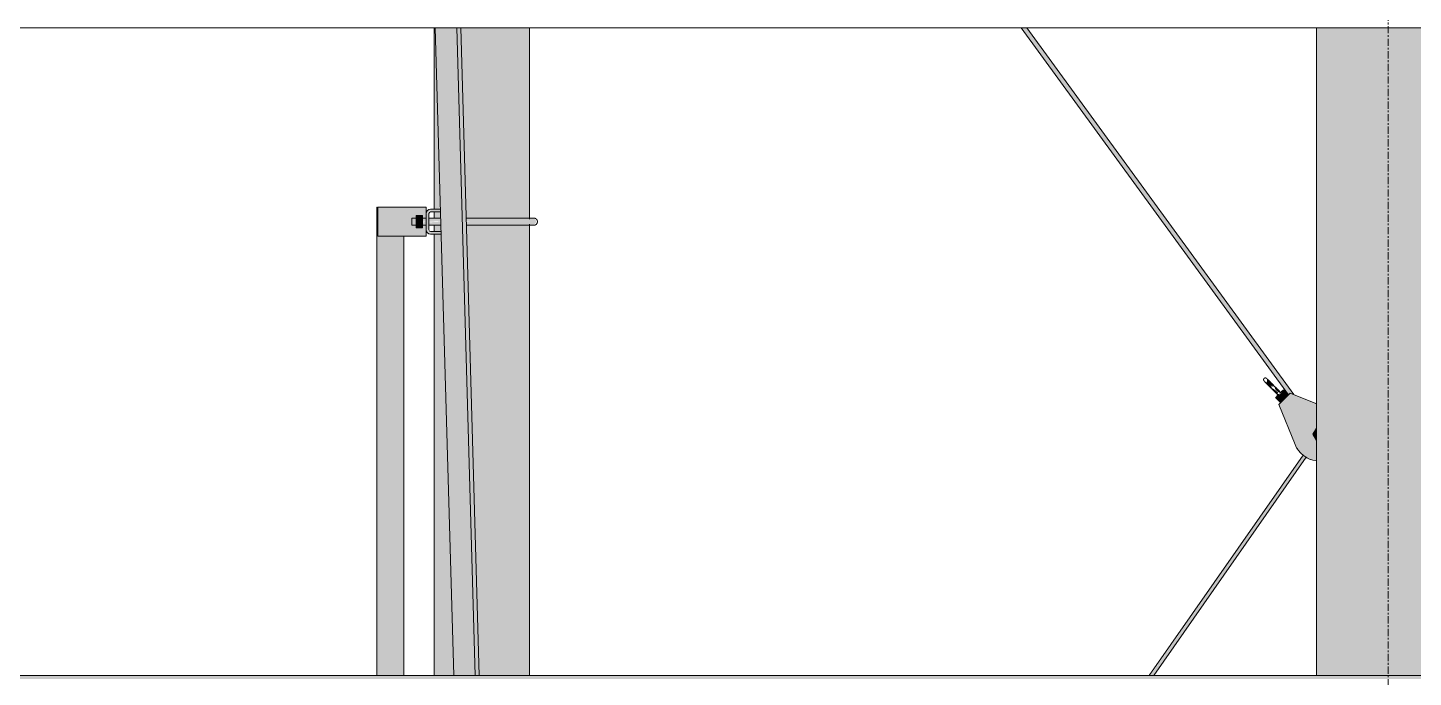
# Model space of a CAD drawing. Header units: inches. Extents: x 20478 to 36715, y -248 to 750.
# Drawn here: x 26671.5 to 26768, y 193.2 to 238.5 of the extents above; entities that cross this region are included whole.
import ezdxf

# ---------------------------------------------------------------- set-up
doc = ezdxf.new("R2010")
doc.units = ezdxf.units.IN
doc.header["$MEASUREMENT"] = 0
doc.linetypes.add('Grid Line 1_2_', pattern=[0.875, 0.5, -0.125, 0.125, -0.125])
for name, color, linetype, lineweight in [('A-GLAZ-CWMG', 51, 'Continuous', 9), ('Q-SPCQ', 91, 'Continuous', 9), ('S-BEAM', 12, 'Continuous', 9), ('S-GRID', 1, 'Continuous', 9)]:
    doc.layers.add(name, color=color, linetype=linetype, lineweight=lineweight)

# ---------------------------------------------------------------- blocks, each defined once
blk = doc.blocks.new('Girt_Z - 10_D-1018975-Elevation - South')
at = {"layer": 'S-BEAM'}
blk.add_line((22811.14, 238.518), (25679.64, 238.518), dxfattribs=at)
blk = doc.blocks.new('Basketball_Backstop-Performance_Sports_Systems-3103-Ceiling_Hung - 27_-0_ to 27_-11 7_8_-V34-Elevation - South')
at = {"layer": 'Q-SPCQ'}
h = blk.add_hatch(color=256, dxfattribs=at)
h.paths.add_polyline_path([(24757.814, 193.373), (24759.308, 193.373), (24758.018, 238.518), (24756.524, 238.518), (24757.674, 198.259)], flags=0)
h.paths.add_polyline_path([(24756.354, 244.482), (24757.848, 244.482), (24757.69, 250), (24756.196, 250), (24756.335, 245.137)], flags=0)
h.paths.add_polyline_path([(24756.335, 278), (24756.891, 278), (24756.842, 279.687), (24756.328, 279.687), (24756.328, 280.918), (24755.313, 280.918), (24755.397, 278), (24756.328, 278)], flags=0)
h = blk.add_hatch(color=256, dxfattribs=at)
h.paths.add_polyline_path([(24756.897, 193.373), (24757.814, 193.373), (24756.897, 224.125), (24756.453, 224.125), (24756.453, 193.373), (24756.742, 193.373)], flags=0)
h.paths.add_polyline_path([(24759.765, 193.373), (24759.765, 224.75), (24758.692, 224.75), (24759.589, 193.373)], flags=0)
h.paths.add_polyline_path([(24756.453, 224.312), (24756.93, 224.312), (24756.897, 224.75), (24756.453, 224.75)], flags=0)
h.paths.add_polyline_path([(24758.908, 225.25), (24759.765, 225.25), (24759.765, 238.518), (24758.299, 238.518), (24758.678, 225.25)], flags=0)
h.paths.add_polyline_path([(24756.453, 225.25), (24756.903, 225.25), (24756.891, 225.687), (24756.453, 225.687)], flags=0)
h.paths.add_polyline_path([(24756.885, 225.875), (24756.482, 238.518), (24756.453, 238.518), (24756.491, 225.875), (24756.677, 225.875)], flags=0)
h.paths.add_polyline_path([(24758.129, 244.482), (24759.765, 244.482), (24759.765, 250), (24757.971, 250), (24758.11, 245.137)], flags=0)
h.paths.add_polyline_path([(24758.408, 278), (24759.765, 278), (24759.765, 281.375), (24757.631, 281.375), (24757.631, 280.937), (24757.201, 280.937), (24757.144, 279.687), (24757.123, 279.687), (24757.203, 278), (24758.391, 278)], flags=0)
h = blk.add_hatch(color=256, dxfattribs=at)
h.paths.add_polyline_path([(24760.499, 193.373), (24763.078, 193.373), (24763.078, 224.759), (24760.623, 224.768), (24759.765, 224.75), (24759.765, 193.373), (24760.474, 193.373)], flags=0)
h.paths.add_polyline_path([(24761.853, 225.211), (24763.078, 225.25), (24763.078, 238.518), (24759.765, 238.518), (24759.765, 225.241), (24761.673, 225.22)], flags=0)
h.paths.add_polyline_path([(24760.499, 244.482), (24763.078, 244.482), (24763.078, 250), (24759.765, 250), (24759.765, 244.482), (24760.474, 244.482)], flags=0)
h.paths.add_polyline_path([(24761.435, 278), (24763.078, 278), (24763.078, 281.375), (24759.765, 281.375), (24759.783, 278), (24761.421, 278)], flags=0)
h = blk.add_hatch(color=256, dxfattribs=at)
h.paths.add_polyline_path([(24759.308, 193.373), (24759.589, 193.373), (24758.299, 238.518), (24758.018, 238.518), (24759.168, 198.259)], flags=0)
h.paths.add_polyline_path([(24757.848, 244.482), (24758.129, 244.482), (24757.971, 250), (24757.69, 250), (24757.829, 245.137)], flags=0)
h.paths.add_polyline_path([(24756.926, 278), (24757.172, 278), (24757.075, 279.687), (24756.842, 279.687), (24756.917, 278)], flags=0)
h = blk.add_hatch(color=256, dxfattribs=at)
h.paths.add_polyline_path([(24815.944, 212.937), (24816.119, 213.033), (24816.32, 212.951), (24797.666, 238.518), (24797.336, 238.518), (24815.921, 212.968)], flags=0)
h.paths.add_polyline_path([(24793.385, 244.482), (24789.314, 250), (24788.985, 250), (24793.055, 244.482), (24793.381, 244.482)], flags=0)
for points in [[(24753.39, 193.373), (24753.39, 224), (24752.515, 224), (24752.485, 226), (24752.453, 226), (24752.485, 193.373), (24753.228, 193.373)], [(24755.203, 224), (24755.89, 224), (24755.89, 224.75), (24755.64, 224.75), (24755.64, 224.562), (24755.203, 224.562), (24755.203, 224.75), (24754.89, 224.783), (24754.89, 225.25), (24755.203, 225.25), (24755.203, 225.437), (24755.64, 225.437), (24755.64, 225.25), (24755.89, 225.25), (24755.89, 226), (24752.515, 226), (24752.515, 224), (24754.89, 224)], [(24755.313, 225), (24755.64, 225), (24755.64, 225.437), (24755.203, 225.437), (24755.203, 225)], [(24755.313, 224.562), (24755.64, 224.562), (24755.64, 225), (24755.203, 225), (24755.203, 224.562)], [(24762.256, 225), (24763.581, 225), (24763.45, 225.215), (24763.252, 225.245), (24761.393, 225.233), (24760.46, 225.232), (24759.765, 225.217), (24759.765, 225), (24761.673, 225)], [(24762.636, 224.75), (24763.431, 224.797), (24763.581, 225), (24759.765, 225), (24759.765, 224.759), (24761.873, 224.751)], [(24753.471, 193.373), (24754.328, 193.373), (24754.296, 224), (24753.39, 224), (24753.39, 193.373)], [(24814.784, 213.368), (24814.784, 213.471), (24814.727, 213.549), (24814.704, 213.619), (24814.45, 213.873), (24814.401, 213.772), (24814.616, 213.562)], [(24814.893, 213.476), (24814.825, 213.58), (24814.955, 213.539), (24814.447, 214.017), (24814.45, 213.926), (24814.45, 213.873), (24814.506, 213.817), (24814.792, 213.532)], [(24815.346, 212.977), (24815.414, 213.056), (24815.108, 213.369), (24814.997, 213.409), (24815.013, 213.358), (24815.108, 213.216), (24815.309, 213.09), (24815.341, 213.056)], [(24815.409, 212.402), (24815.665, 212.658), (24815.341, 212.969), (24815.266, 212.91), (24815.234, 212.934), (24815.056, 212.755), (24815.383, 212.428)], [(24817.89, 208.336), (24817.865, 209.786), (24817.635, 210.183), (24817.89, 210.621), (24817.86, 212.322), (24816.063, 213.056), (24815.268, 212.26), (24816.629, 209.073), (24816.945, 208.738), (24817.403, 208.467), (24817.77, 208.345)], [(24815.665, 212.658), (24815.895, 212.941), (24815.541, 213.241), (24815.414, 213.056), (24815.42, 213.022), (24815.346, 212.977), (24815.433, 212.89)], [(24817.888, 209.746), (24817.89, 209.768), (24817.855, 210.564), (24817.635, 210.183), (24817.76, 209.967)], [(24806.33, 193.373), (24806.559, 193.373), (24817.145, 208.604), (24816.945, 208.689), (24806.323, 193.373)]]:
    blk.add_hatch(color=256, dxfattribs=at).paths.add_polyline_path(points, flags=0)
h = blk.add_hatch(color=256, dxfattribs=at)
h.paths.add_polyline_path([(24756.203, 224.125), (24756.17, 224.317), (24756.122, 224.136)], flags=0)
h.paths.add_polyline_path([(24756.935, 224.125), (24756.926, 224.312), (24756.203, 224.312), (24756.203, 224.125), (24756.926, 224.125)], flags=0)
h.paths.add_polyline_path([(24755.901, 224.357), (24756.082, 224.405), (24755.89, 224.437)], flags=0)
h.paths.add_polyline_path([(24755.932, 224.281), (24756.094, 224.375), (24755.901, 224.357)], flags=0)
h.paths.add_polyline_path([(24755.982, 224.217), (24756.114, 224.349), (24755.932, 224.281)], flags=0)
h.paths.add_polyline_path([(24756.122, 224.136), (24756.14, 224.329), (24755.982, 224.217), (24756.046, 224.167)], flags=0)
h.paths.add_polyline_path([(24755.89, 225.562), (24756.082, 225.595), (24755.901, 225.643)], flags=0)
h.paths.add_polyline_path([(24755.89, 224.437), (24756.078, 224.437), (24756.078, 225.562), (24755.89, 225.562)], flags=0)
h.paths.add_polyline_path([(24756.094, 225.625), (24755.932, 225.719), (24755.901, 225.643)], flags=0)
h.paths.add_polyline_path([(24756.114, 225.651), (24755.982, 225.783), (24755.932, 225.719)], flags=0)
h.paths.add_polyline_path([(24756.122, 225.864), (24756.17, 225.683), (24756.203, 225.875)], flags=0)
h.paths.add_polyline_path([(24756.14, 225.671), (24756.122, 225.864), (24755.982, 225.783)], flags=0)
h.paths.add_polyline_path([(24756.891, 225.687), (24756.885, 225.875), (24756.203, 225.875), (24756.203, 225.687)], flags=0)
h = blk.add_hatch(color=256, dxfattribs=at)
h.paths.add_polyline_path([(24755.203, 225), (24755.203, 225.25), (24754.89, 225.217), (24754.89, 225)], flags=0)
h.paths.add_polyline_path([(24755.89, 225), (24755.89, 225.25), (24755.64, 225.217), (24755.64, 225)], flags=0)
h.paths.add_polyline_path([(24756.078, 225), (24756.91, 225.027), (24756.903, 225.25), (24756.078, 225.217), (24756.078, 225.016)], flags=0)
h.paths.add_polyline_path([(24758.685, 225), (24759.765, 225), (24759.765, 225.25), (24758.679, 225.208), (24758.684, 225.05)], flags=0)
h = blk.add_hatch(color=256, dxfattribs=at)
h.paths.add_polyline_path([(24756.917, 224.75), (24756.91, 225), (24756.078, 224.951), (24756.078, 224.75)], flags=0)
h.paths.add_polyline_path([(24754.89, 224.75), (24755.203, 224.786), (24755.203, 225), (24754.89, 225), (24754.89, 224.759)], flags=0)
h.paths.add_polyline_path([(24755.89, 224.75), (24755.89, 225), (24755.64, 224.945), (24755.64, 224.75)], flags=0)
h.paths.add_polyline_path([(24758.692, 224.75), (24759.765, 224.783), (24759.765, 225), (24758.686, 224.986), (24758.692, 224.757)], flags=0)
h = blk.add_hatch(color=256, dxfattribs=at)
h.paths.add_polyline_path([(24815.293, 212.89), (24815.346, 212.977), (24815.161, 212.989), (24815.268, 212.909)], flags=0)
h.paths.add_polyline_path([(24815.161, 212.989), (24815.234, 213.055), (24815.234, 213.09), (24814.888, 213.368), (24814.895, 213.333), (24814.784, 213.368), (24815.108, 213.041)], flags=0)
for p, q in [((24756.453, 238.518), (24756.453, 225.875)), ((24756.524, 238.518), (24757.814, 193.373)), ((24759.308, 193.373), (24758.018, 238.518)), ((24759.589, 193.373), (24758.299, 238.518)), ((24763.078, 225.168), (24763.078, 238.518)), ((24797.336, 238.518), (24815.944, 212.937)), ((24816.32, 212.951), (24797.723, 238.518)), ((24752.453, 226), (24752.453, 193.373)), ((24752.453, 226), (24752.485, 226)), ((24752.515, 224), (24752.515, 226)), ((24755.89, 226), (24752.515, 226)), ((24755.89, 226), (24755.89, 225.562)), ((24756.885, 225.875), (24756.203, 225.875)), ((24755.89, 225.25), (24754.89, 225.25)), ((24754.89, 225), (24754.89, 225.25)), ((24754.89, 224.75), (24754.89, 225)), ((24755.203, 225), (24755.203, 225.437)), ((24755.64, 225.437), (24755.203, 225.437)), ((24755.203, 224.562), (24755.203, 225)), ((24755.203, 225), (24755.64, 225)), ((24755.64, 225.437), (24755.64, 225)), ((24755.64, 225), (24755.64, 224.562)), ((24755.89, 225.562), (24755.89, 224.437)), ((24756.078, 224.437), (24756.078, 225.562)), ((24756.903, 225.25), (24756.078, 225.25)), ((24756.203, 225.687), (24756.891, 225.687)), ((24756.453, 225.687), (24756.453, 225.241)), ((24759.765, 225.25), (24758.678, 225.25)), ((24752.515, 224), (24755.89, 224)), ((24754.328, 193.373), (24754.328, 224)), ((24754.89, 224.75), (24755.89, 224.75)), ((24755.64, 224.562), (24755.203, 224.562)), ((24755.89, 224.437), (24755.89, 224)), ((24756.078, 224.75), (24756.917, 224.75)), ((24756.203, 224.312), (24756.926, 224.312)), ((24756.926, 224.125), (24756.203, 224.125)), ((24756.453, 224.767), (24756.453, 224.312)), ((24756.453, 224.125), (24756.453, 193.373)), ((24758.692, 224.75), (24759.765, 224.75)), ((24763.078, 193.373), (24763.078, 224.83)), ((24815.444, 213.144), (24815.568, 213.268)), ((24815.931, 212.923), (24815.577, 213.277)), ((24815.047, 212.746), (24815.4, 212.393)), ((24815.056, 212.755), (24815.179, 212.879)), ((24815.268, 212.26), (24816.063, 213.056)), ((24817.86, 212.322), (24816.063, 213.056)), ((24815.268, 212.26), (24816.404, 209.475)), ((24817.888, 210.621), (24817.635, 210.183)), ((24817.635, 210.183), (24817.888, 209.746)), ((24816.969, 208.723), (24806.254, 193.373)), ((24806.559, 193.373), (24817.18, 208.589))]:
    blk.add_line(p, q, dxfattribs=at)
at = {"layer": 'Q-SPCQ', "flags": 128}
for points in [[(24763.39, 225.25), (24763.387, 225.25), (24763.379, 225.25), (24763.364, 225.25), (24763.344, 225.25), (24763.318, 225.25), (24763.286, 225.25), (24763.249, 225.25), (24763.206, 225.25), (24763.158, 225.25), (24763.104, 225.25), (24763.045, 225.25), (24762.981, 225.25), (24762.911, 225.25), (24762.837, 225.25), (24762.757, 225.25), (24762.673, 225.25), (24762.584, 225.25), (24762.491, 225.25), (24762.393, 225.25), (24762.291, 225.25), (24762.185, 225.25), (24762.075, 225.25), (24761.961, 225.25), (24761.844, 225.25), (24761.724, 225.25), (24761.6, 225.25), (24761.474, 225.25), (24761.345, 225.25), (24761.213, 225.25), (24761.079, 225.25), (24760.943, 225.25), (24760.805, 225.25), (24760.665, 225.25), (24760.524, 225.25), (24760.381, 225.25), (24760.238, 225.25), (24760.094, 225.25), (24759.949, 225.25), (24759.804, 225.25), (24759.765, 225.25)], [(24763.089, 225.25), (24763.144, 225.25), (24763.194, 225.25), (24763.238, 225.25), (24763.277, 225.25), (24763.31, 225.25), (24763.337, 225.25), (24763.359, 225.25), (24763.375, 225.25), (24763.386, 225.25), (24763.39, 225.25), (24763.39, 225.25)], [(24763.39, 225.25), (24763.4, 225.25), (24763.41, 225.249), (24763.42, 225.248), (24763.43, 225.247), (24763.44, 225.245), (24763.45, 225.243), (24763.459, 225.24), (24763.469, 225.237), (24763.478, 225.234), (24763.488, 225.23), (24763.497, 225.226), (24763.506, 225.222), (24763.514, 225.217), (24763.523, 225.212), (24763.531, 225.206), (24763.54, 225.201), (24763.547, 225.194), (24763.555, 225.188), (24763.562, 225.181), (24763.57, 225.174), (24763.576, 225.167), (24763.583, 225.159), (24763.589, 225.151), (24763.595, 225.143), (24763.601, 225.135), (24763.606, 225.127), (24763.611, 225.118), (24763.615, 225.109), (24763.619, 225.1), (24763.623, 225.091), (24763.627, 225.081), (24763.63, 225.072), (24763.632, 225.062), (24763.635, 225.052), (24763.637, 225.042), (24763.638, 225.033), (24763.639, 225.023), (24763.64, 225.013), (24763.64, 225.003), (24763.64, 225)], [(24763.64, 225), (24763.64, 224.99), (24763.639, 224.98), (24763.638, 224.97), (24763.637, 224.96), (24763.635, 224.95), (24763.633, 224.941), (24763.63, 224.931), (24763.628, 224.921), (24763.624, 224.912), (24763.62, 224.903), (24763.616, 224.894), (24763.612, 224.885), (24763.607, 224.876), (24763.602, 224.867), (24763.597, 224.859), (24763.591, 224.851), (24763.585, 224.843), (24763.578, 224.835), (24763.571, 224.828), (24763.564, 224.821), (24763.557, 224.814), (24763.55, 224.807), (24763.542, 224.801), (24763.534, 224.795), (24763.525, 224.79), (24763.517, 224.784), (24763.508, 224.78), (24763.499, 224.775), (24763.49, 224.771), (24763.481, 224.767), (24763.471, 224.764), (24763.462, 224.76), (24763.452, 224.758), (24763.443, 224.756), (24763.433, 224.754), (24763.423, 224.752), (24763.413, 224.751), (24763.403, 224.75), (24763.393, 224.75), (24763.39, 224.75)], [(24759.765, 224.75), (24759.91, 224.75), (24760.055, 224.75), (24760.199, 224.75), (24760.343, 224.75), (24760.485, 224.75), (24760.627, 224.75), (24760.767, 224.75), (24760.906, 224.75), (24761.042, 224.75), (24761.177, 224.75), (24761.309, 224.75), (24761.439, 224.75), (24761.566, 224.75), (24761.691, 224.75), (24761.812, 224.75), (24761.93, 224.75), (24762.045, 224.75), (24762.155, 224.75), (24762.263, 224.75), (24762.366, 224.75), (24762.465, 224.75), (24762.559, 224.75), (24762.649, 224.75), (24762.735, 224.75), (24762.816, 224.75), (24762.891, 224.75), (24762.962, 224.75), (24763.028, 224.75), (24763.089, 224.75), (24763.144, 224.75), (24763.194, 224.75), (24763.238, 224.75), (24763.277, 224.75), (24763.31, 224.75), (24763.337, 224.75), (24763.359, 224.75), (24763.375, 224.75), (24763.386, 224.75), (24763.39, 224.75), (24763.39, 224.75)], [(24763.39, 224.75), (24763.387, 224.75), (24763.379, 224.75), (24763.364, 224.75), (24763.344, 224.75), (24763.318, 224.75), (24763.286, 224.75), (24763.249, 224.75), (24763.206, 224.75), (24763.158, 224.75), (24763.104, 224.75)], [(24814.251, 213.895), (24814.248, 213.899), (24814.244, 213.903), (24814.241, 213.907), (24814.238, 213.911), (24814.235, 213.915), (24814.233, 213.919), (24814.23, 213.923), (24814.228, 213.928), (24814.226, 213.932), (24814.224, 213.937), (24814.222, 213.941), (24814.22, 213.946), (24814.219, 213.951), (24814.218, 213.956), (24814.217, 213.961), (24814.216, 213.966), (24814.215, 213.971), (24814.215, 213.976), (24814.215, 213.981), (24814.215, 213.986), (24814.215, 213.991), (24814.215, 213.996), (24814.216, 214.001), (24814.216, 214.005), (24814.217, 214.01), (24814.219, 214.015), (24814.22, 214.02), (24814.221, 214.025), (24814.223, 214.029), (24814.225, 214.034), (24814.227, 214.039), (24814.23, 214.043), (24814.232, 214.047), (24814.235, 214.052), (24814.237, 214.056), (24814.24, 214.06), (24814.243, 214.064), (24814.247, 214.068), (24814.25, 214.071), (24814.251, 214.072)], [(24814.251, 214.072), (24814.255, 214.076), (24814.258, 214.079), (24814.262, 214.082), (24814.266, 214.085), (24814.27, 214.088), (24814.275, 214.091), (24814.279, 214.093), (24814.283, 214.095), (24814.288, 214.098), (24814.293, 214.1), (24814.297, 214.101), (24814.302, 214.103), (24814.307, 214.104), (24814.312, 214.106), (24814.316, 214.107), (24814.321, 214.107), (24814.326, 214.108), (24814.331, 214.108), (24814.336, 214.109), (24814.341, 214.109), (24814.346, 214.109), (24814.351, 214.108), (24814.356, 214.108), (24814.361, 214.107), (24814.366, 214.106), (24814.371, 214.105), (24814.376, 214.103), (24814.381, 214.102), (24814.385, 214.1), (24814.39, 214.098), (24814.394, 214.096), (24814.399, 214.094), (24814.403, 214.091), (24814.407, 214.089), (24814.412, 214.086), (24814.416, 214.083), (24814.42, 214.08), (24814.423, 214.077), (24814.427, 214.073), (24814.428, 214.072)], [(24814.781, 213.365), (24814.76, 213.386), (24814.739, 213.407), (24814.718, 213.429), (24814.697, 213.45), (24814.676, 213.47), (24814.655, 213.491), (24814.635, 213.512), (24814.615, 213.532), (24814.595, 213.552), (24814.575, 213.572), (24814.556, 213.591), (24814.537, 213.61), (24814.518, 213.629), (24814.5, 213.647), (24814.482, 213.664), (24814.465, 213.682), (24814.448, 213.699), (24814.432, 213.715), (24814.416, 213.73), (24814.401, 213.745), (24814.387, 213.76), (24814.373, 213.774), (24814.36, 213.787), (24814.347, 213.799), (24814.335, 213.811), (24814.324, 213.822), (24814.314, 213.833), (24814.304, 213.842), (24814.295, 213.851), (24814.287, 213.859), (24814.28, 213.867), (24814.273, 213.873), (24814.268, 213.879), (24814.263, 213.884), (24814.259, 213.888), (24814.256, 213.891), (24814.253, 213.893), (24814.252, 213.895), (24814.251, 213.895)], [(24814.251, 213.895), (24814.252, 213.895), (24814.253, 213.894), (24814.255, 213.892), (24814.258, 213.889), (24814.262, 213.885), (24814.266, 213.88), (24814.272, 213.875), (24814.278, 213.868), (24814.285, 213.861), (24814.293, 213.854), (24814.302, 213.845), (24814.311, 213.835), (24814.321, 213.825), (24814.332, 213.814), (24814.344, 213.803), (24814.356, 213.79), (24814.369, 213.777), (24814.383, 213.764), (24814.397, 213.749), (24814.412, 213.735), (24814.427, 213.719), (24814.444, 213.703), (24814.46, 213.686), (24814.477, 213.669), (24814.495, 213.652), (24814.513, 213.634), (24814.532, 213.615), (24814.55, 213.596), (24814.57, 213.577), (24814.589, 213.557), (24814.609, 213.537), (24814.629, 213.517), (24814.65, 213.497), (24814.671, 213.476), (24814.691, 213.455), (24814.712, 213.434), (24814.733, 213.413), (24814.755, 213.392), (24814.776, 213.371), (24814.781, 213.365)], [(24814.958, 213.542), (24814.937, 213.563), (24814.916, 213.584), (24814.895, 213.605), (24814.874, 213.626), (24814.853, 213.647), (24814.832, 213.668), (24814.812, 213.688), (24814.791, 213.709), (24814.771, 213.729), (24814.752, 213.748), (24814.732, 213.768), (24814.713, 213.787), (24814.695, 213.805), (24814.677, 213.824), (24814.659, 213.841), (24814.642, 213.859), (24814.625, 213.875), (24814.609, 213.892), (24814.593, 213.907), (24814.578, 213.922), (24814.563, 213.937), (24814.549, 213.951), (24814.536, 213.964), (24814.524, 213.976), (24814.512, 213.988), (24814.501, 213.999), (24814.491, 214.01), (24814.481, 214.019), (24814.472, 214.028), (24814.464, 214.036), (24814.457, 214.043), (24814.45, 214.05), (24814.445, 214.056), (24814.44, 214.06), (24814.436, 214.064), (24814.432, 214.068), (24814.43, 214.07), (24814.429, 214.071), (24814.428, 214.072)], [(24814.428, 214.072), (24814.428, 214.072), (24814.43, 214.07), (24814.432, 214.068), (24814.435, 214.065), (24814.438, 214.062), (24814.443, 214.057), (24814.449, 214.051), (24814.455, 214.045), (24814.462, 214.038), (24814.47, 214.03), (24814.478, 214.022), (24814.488, 214.012), (24814.498, 214.002), (24814.509, 213.991), (24814.521, 213.98), (24814.533, 213.967), (24814.546, 213.954), (24814.56, 213.941), (24814.574, 213.926), (24814.589, 213.911), (24814.604, 213.896), (24814.62, 213.88), (24814.637, 213.863), (24814.654, 213.846), (24814.672, 213.828), (24814.69, 213.81), (24814.708, 213.792), (24814.727, 213.773), (24814.746, 213.754), (24814.766, 213.734), (24814.786, 213.714), (24814.806, 213.694), (24814.827, 213.673), (24814.847, 213.653), (24814.868, 213.632), (24814.889, 213.611), (24814.91, 213.59), (24814.931, 213.569), (24814.953, 213.548), (24814.958, 213.542)], [(24814.781, 213.365), (24814.803, 213.344), (24814.824, 213.323), (24814.845, 213.302), (24814.866, 213.281), (24814.887, 213.26), (24814.908, 213.239), (24814.928, 213.218), (24814.948, 213.198), (24814.968, 213.178), (24814.988, 213.159), (24815.007, 213.139), (24815.026, 213.12), (24815.045, 213.102), (24815.063, 213.083), (24815.081, 213.066), (24815.098, 213.048), (24815.115, 213.032), (24815.131, 213.015), (24815.147, 213), (24815.162, 212.985), (24815.176, 212.97), (24815.19, 212.956), (24815.203, 212.943), (24815.216, 212.931), (24815.228, 212.919), (24815.239, 212.908), (24815.249, 212.897), (24815.259, 212.888), (24815.268, 212.879), (24815.276, 212.871), (24815.283, 212.863), (24815.29, 212.857), (24815.295, 212.851), (24815.3, 212.846), (24815.304, 212.842), (24815.307, 212.839), (24815.31, 212.837), (24815.311, 212.835), (24815.312, 212.835)], [(24815.207, 212.94), (24815.194, 212.953), (24815.18, 212.966), (24815.166, 212.981), (24815.151, 212.996), (24815.135, 213.011), (24815.119, 213.027), (24815.103, 213.044), (24815.086, 213.061), (24815.068, 213.079), (24815.05, 213.097), (24815.031, 213.115), (24815.013, 213.134), (24814.993, 213.153), (24814.974, 213.173), (24814.954, 213.193), (24814.934, 213.213), (24814.913, 213.233), (24814.892, 213.254), (24814.872, 213.275), (24814.851, 213.296), (24814.83, 213.317), (24814.808, 213.338), (24814.787, 213.359), (24814.781, 213.365)], [(24814.958, 213.542), (24814.979, 213.521), (24815.001, 213.499), (24815.022, 213.478), (24815.043, 213.457), (24815.064, 213.436), (24815.084, 213.416), (24815.105, 213.395), (24815.125, 213.375), (24815.145, 213.355), (24815.165, 213.335), (24815.184, 213.316), (24815.203, 213.297), (24815.222, 213.278), (24815.24, 213.26), (24815.258, 213.242), (24815.275, 213.225), (24815.292, 213.208), (24815.308, 213.192), (24815.324, 213.176), (24815.339, 213.161), (24815.353, 213.147), (24815.367, 213.133), (24815.38, 213.12)], [(24815.489, 213.011), (24815.488, 213.012), (24815.487, 213.013), (24815.485, 213.015), (24815.482, 213.018), (24815.478, 213.022), (24815.473, 213.027), (24815.468, 213.032), (24815.462, 213.038), (24815.455, 213.045), (24815.447, 213.053), (24815.438, 213.062), (24815.429, 213.071), (24815.418, 213.082), (24815.408, 213.092), (24815.396, 213.104), (24815.384, 213.116), (24815.371, 213.129), (24815.357, 213.143), (24815.343, 213.157), (24815.328, 213.172), (24815.312, 213.188), (24815.296, 213.204), (24815.28, 213.221), (24815.262, 213.238), (24815.245, 213.255), (24815.227, 213.273), (24815.208, 213.292), (24815.189, 213.311), (24815.17, 213.33), (24815.15, 213.35), (24815.13, 213.37), (24815.11, 213.39), (24815.09, 213.41), (24815.069, 213.431), (24815.048, 213.452), (24815.027, 213.473), (24815.006, 213.494), (24814.985, 213.515), (24814.964, 213.536), (24814.958, 213.542)], [(24815.312, 212.835), (24815.311, 212.835), (24815.31, 212.836), (24815.308, 212.839), (24815.305, 212.841), (24815.301, 212.845), (24815.297, 212.85), (24815.291, 212.855), (24815.285, 212.862), (24815.278, 212.869), (24815.27, 212.877), (24815.261, 212.885), (24815.252, 212.895), (24815.242, 212.905)], [(24815.489, 212.835), (24815.485, 212.831), (24815.481, 212.828), (24815.477, 212.825), (24815.473, 212.822), (24815.469, 212.819), (24815.465, 212.816), (24815.461, 212.814), (24815.456, 212.811), (24815.452, 212.809), (24815.447, 212.807), (24815.443, 212.805), (24815.438, 212.804), (24815.433, 212.802), (24815.428, 212.801), (24815.423, 212.8), (24815.418, 212.799), (24815.413, 212.799), (24815.408, 212.798), (24815.403, 212.798), (24815.398, 212.798), (24815.393, 212.798), (24815.388, 212.799), (24815.383, 212.799), (24815.378, 212.8), (24815.374, 212.801), (24815.369, 212.802), (24815.364, 212.803), (24815.359, 212.805), (24815.354, 212.807), (24815.35, 212.809), (24815.345, 212.811), (24815.341, 212.813), (24815.336, 212.816), (24815.332, 212.818), (24815.328, 212.821), (24815.324, 212.824), (24815.32, 212.827), (24815.316, 212.83), (24815.313, 212.834), (24815.312, 212.835)], [(24815.416, 213.084), (24815.426, 213.074), (24815.436, 213.064), (24815.444, 213.056), (24815.453, 213.048), (24815.46, 213.04), (24815.466, 213.034), (24815.472, 213.028), (24815.477, 213.023), (24815.481, 213.019), (24815.484, 213.016), (24815.486, 213.014), (24815.488, 213.012), (24815.489, 213.012)], [(24815.489, 213.011), (24815.492, 213.008), (24815.495, 213.004), (24815.499, 213), (24815.502, 212.996), (24815.504, 212.992), (24815.507, 212.988), (24815.51, 212.984), (24815.512, 212.979), (24815.514, 212.975), (24815.516, 212.97), (24815.518, 212.965), (24815.519, 212.961), (24815.521, 212.956), (24815.522, 212.951), (24815.523, 212.946), (24815.524, 212.941), (24815.524, 212.936), (24815.525, 212.931), (24815.525, 212.926), (24815.525, 212.921), (24815.525, 212.916), (24815.525, 212.911), (24815.524, 212.906), (24815.523, 212.901), (24815.522, 212.896), (24815.521, 212.892), (24815.52, 212.887), (24815.518, 212.882), (24815.517, 212.877), (24815.515, 212.873), (24815.512, 212.868), (24815.51, 212.864), (24815.508, 212.859), (24815.505, 212.855), (24815.502, 212.851), (24815.499, 212.847), (24815.496, 212.843), (24815.493, 212.839), (24815.49, 212.836), (24815.489, 212.835)]]:
    blk.add_lwpolyline(points, dxfattribs=at)
at = {"layer": 'Q-SPCQ'}
for centre, radius, start, end in [((24756.203, 225.562), 0.312, 90, 180), ((24756.203, 225.562), 0.125, 90, 180), ((24756.203, 224.437), 0.312, 180, 270), ((24756.203, 224.437), 0.125, 180, 270), ((24818.14, 210.183), 1.875, 202.19719, 262.30547), ((24818.14, 210.183), 1.875, 206.34448, 212.99219), ((24818.14, 210.183), 1.875, 220.97035, 225), ((24818.14, 210.183), 1.875, 225, 227.58118), ((24818.14, 210.183), 1.875, 235.62372, 242.16263), ((24818.14, 210.183), 1.875, 250.32262, 255)]:
    blk.add_arc(centre, radius, start, end, dxfattribs=at)
blk = doc.blocks.new('Rectangular Mullion - Profile_Polycarbonate_Lower-1065547-Elevation - South')
at = {"layer": 'A-GLAZ-CWMG'}
blk.add_hatch(color=256, dxfattribs=at).paths.add_polyline_path([(24748.286, 193.123), (25679.64, 193.123), (25679.64, 193.373), (22811.14, 193.373), (22811.14, 193.123), (24739.646, 193.123)], flags=0)
blk.add_line((22811.14, 193.373), (25679.64, 193.373), dxfattribs=at)
blk = doc.blocks.new('columns and girder2 - one-V124-Elevation - South')
at = {"layer": 'S-BEAM'}
h = blk.add_hatch(color=256, dxfattribs=at)
h.paths.add_polyline_path([(25406.89, 193.373), (25406.89, 238.518), (25396.89, 238.518), (25396.89, 193.373)], flags=0)
h.paths.add_polyline_path([(25396.89, 244.482), (25406.89, 244.482), (25406.89, 286.768), (25396.89, 286.768), (25396.89, 245.137)], flags=0)
h.paths.add_polyline_path([(25396.89, 292.732), (25406.89, 292.732), (25406.89, 330.128), (25396.89, 330.128), (25396.89, 320.142)], flags=0)
blk.add_line((25396.89, 193.373), (25396.89, 238.518), dxfattribs=at)

msp = doc.modelspace()

# ---------------------------------------------------------------- linework, layer by layer
at = {"layer": 'S-GRID', "linetype": 'Grid Line 1_2_'}
msp.add_line((26766.21415, -132), (26766.21415, 573.76478), dxfattribs=at)
msp.add_line((26766.21415, -132), (26766.21415, 573.76478), dxfattribs=at)

# ---------------------------------------------------------------- block references
at = {"layer": 'A-GLAZ-CWMG'}
msp.add_blockref('Rectangular Mullion - Profile_Polycarbonate_Lower-1065547-Elevation - South', (1943.32392, 0), dxfattribs=at)
at = {"layer": 'Q-SPCQ'}
msp.add_blockref('Basketball_Backstop-Performance_Sports_Systems-3103-Ceiling_Hung - 27_-0_ to 27_-11 7_8_-V34-Elevation - South', (1943.32392, 0), dxfattribs=at)
at = {"layer": 'S-BEAM'}
for name, p in [('columns and girder2 - one-V124-Elevation - South', (1364.32392, 0)), ('Girt_Z - 10_D-1018975-Elevation - South', (1943.32392, 0))]:
    msp.add_blockref(name, p, dxfattribs=at)

doc.saveas('drawing.dxf')
